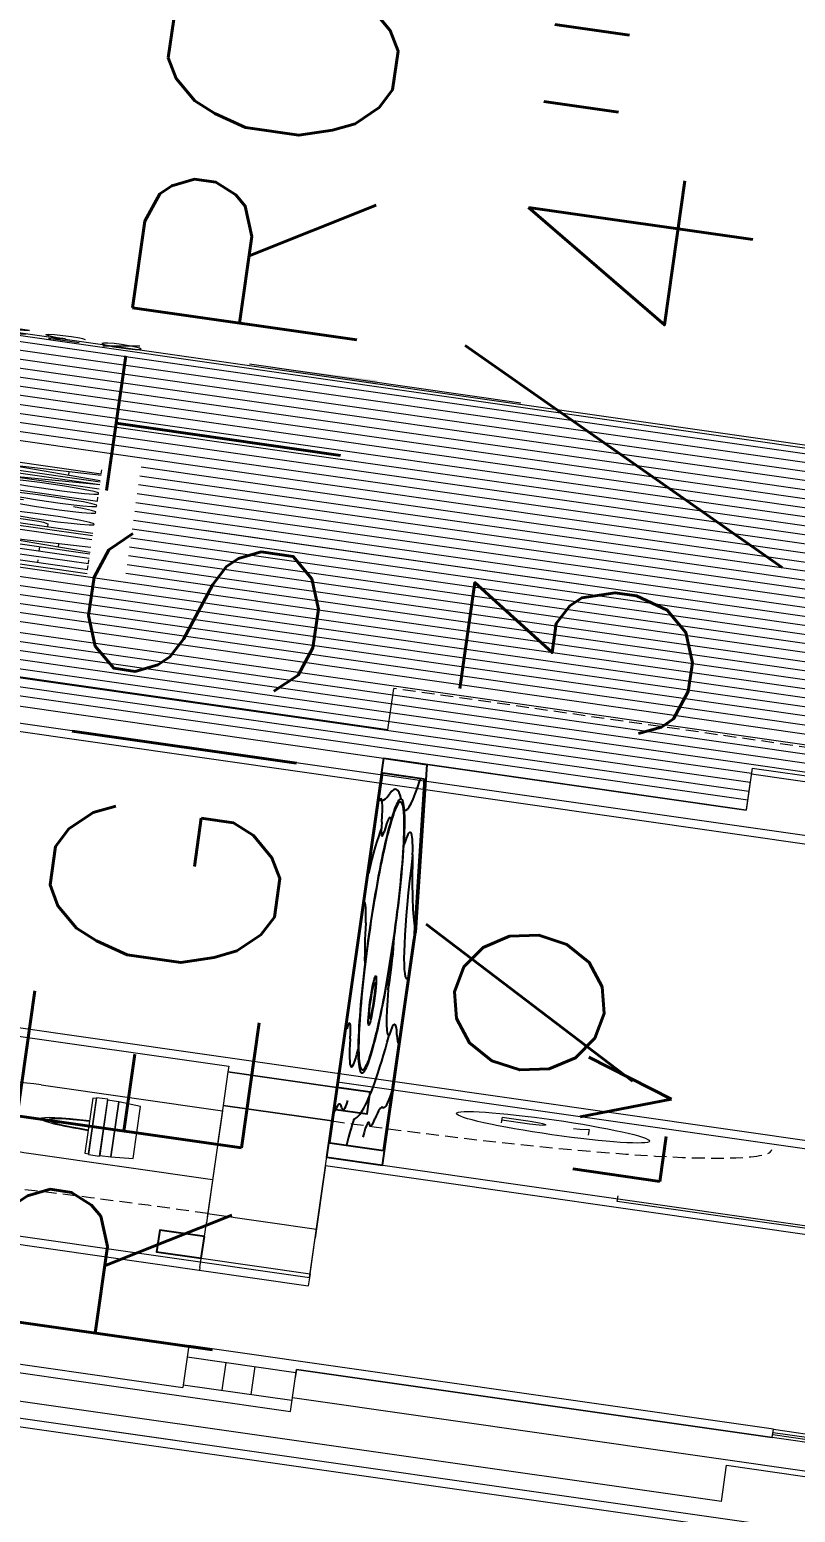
# Model space of a CAD drawing. Header units: millimetres. Extents: x -361192058 to 101130107379, y -14071650034 to 19218552450.
# Drawn here: x -136973.8 to -136911.7, y 44457.9 to 44578.1 of the extents above; entities that cross this region are included whole.
import ezdxf
from ezdxf.enums import TextEntityAlignment as Align

# ---------------------------------------------------------------- set-up
doc = ezdxf.new("R2010")
doc.units = ezdxf.units.MM
doc.header["$LTSCALE"] = 0.5
doc.linetypes.add('HIDDEN2', pattern=[0.1875, 0.125, -0.0625])
for name, color, linetype in [('02', 2, 'Continuous'), ('APBAN', 4, 'Continuous'), ('ARCO', 7, 'HIDDEN2'), ('CONEXAO_AG_FRIA', 3, 'Continuous'), ('CONEXAO_ESGOTO', 7, 'Continuous'), ('DIVERSOS', 4, 'Continuous'), ('ESQUADRIA', 3, 'Continuous'), ('ESQUADRIAS', 3, 'Continuous'), ('HATCH', 8, 'Continuous'), ('MOBIL-I', 251, 'Continuous'), ('parede', 2, 'Continuous'), ('PISO', 8, 'Continuous'), ('projeção 02', 7, 'HIDDEN2'), ('TEXTO2', 3, 'Continuous'), ('TUBULAÇÃO_HIDRÁULICA', 5, 'Continuous'), ('TXT_1', 3, 'Continuous')]:
    doc.layers.add(name, color=color, linetype=linetype)
doc.styles.add('ADITIVOCAD', font='ROMANS.shx')
doc.styles.add('COTAS', font='romans.shx')
doc.styles.add('R80', font='simplex.shx', dxfattribs={"height": 0.2})
doc.styles.add('ROMANS', font='romans', dxfattribs={"height": 0.1})
doc.styles.get("Standard").update_dxf_attribs({"font": 'txt.shx', "height": 0.12})
doc.dimstyles.new('COTAS', dxfattribs={"dimtxt": 0.08, "dimasz": 0.06, "dimexe": 0.18, "dimexo": 0.0625, "dimgap": 0.05, "dimtad": 1, "dimdec": 4, "dimzin": 4, "dimdsep": 46, "dimtxsty": 'R80', "dimblk1": 'DOT', "dimblk2": 'DOT', "dimsah": 1, "dimcen": 0.09, "dimse1": 1, "dimse2": 1, "dimclrt": 150, "dimadec": 0, "dimazin": 0, "dimtfac": 1, "dimtdec": 4, "dimtmove": 2, "dimatfit": 3, "dimldrblk": 'DOT', "dimfxl": 0, "dimtolj": 1, "dimtzin": 0, "dimarcsym": 0})

# ---------------------------------------------------------------- blocks, each defined once
blk = doc.blocks.new('_Dot')
at = {"color": 0, "lineweight": -2}
blk.add_line((-0.5, 0), (-1, 0), dxfattribs=at)
at = {"color": 0, "const_width": 0.5}
blk.add_lwpolyline([(-0.25, 0, 1), (0.25, 0, 1)], format="xyb", close=True, dxfattribs=at)
blk = doc.blocks.new('DOT')
for p, q in [((0, -1.5), (0, 1.5)), ((1.5, 0), (-1.5, 0))]:
    blk.add_line(p, q)
blk.add_circle((0, 0), 0.5)
blk = doc.blocks.new('ADC_PE_AB1')
blk.add_lwpolyline([(0, -0.03), (1, -0.03), (1, 0), (0, 0)], close=True)
at = {"flags": 8}
blk.add_attdef('$PORTA', text='', height=0.09, dxfattribs=at).set_placement((0.5, -0.1569), align=Align.MIDDLE)
blk = doc.blocks.new('ADC_LAV_05')
for p, q in [((0, 0), (0, 0.55)), ((0, 0.55), (0.7704, 0.55)), ((0.7704, 0.55), (1, 0.3206)), ((0.02, 0.53), (0.7621, 0.53)), ((0.02, 0.02), (0.02, 0.53)), ((0.7621, 0.53), (0.98, 0.3123)), ((0.98, 0.02), (0.98, 0.3123)), ((1, 0), (1, 0.3206)), ((0, 0), (1, 0)), ((0.02, 0.02), (0.98, 0.02))]:
    blk.add_line(p, q)
for points in [[(0.4062, 0.1206, 0.083485), (0.4944, 0.1354, 0.090959), (0.566, 0.1759, 0.104004), (0.6157, 0.239, 0.115577), (0.6322, 0.3095, 0.115577), (0.6157, 0.38, 0.104004), (0.566, 0.443, 0.090959), (0.4944, 0.4835, 0.083485), (0.4062, 0.4983, 0.083485), (0.3179, 0.4835, 0.090959), (0.2463, 0.443, 0.104004), (0.1966, 0.38, 0.115577), (0.1801, 0.3095, 0.115577), (0.1966, 0.239, 0.104004), (0.2463, 0.1759, 0.090959), (0.3179, 0.1354, 0.083485)], [(0.4062, 0.1248, 0.083485), (0.493, 0.1394, 0.090959), (0.5633, 0.1791, 0.104004), (0.6119, 0.2408, 0.115577), (0.628, 0.3095, 0.115577), (0.6119, 0.3781, 0.104004), (0.5633, 0.4398, 0.090959), (0.493, 0.4795, 0.083485), (0.4062, 0.4941, 0.083485), (0.3193, 0.4795, 0.090959), (0.249, 0.4398, 0.104004), (0.2004, 0.3781, 0.115577), (0.1843, 0.3095, 0.115577), (0.2004, 0.2408, 0.104004), (0.249, 0.1791, 0.090959), (0.3193, 0.1394, 0.083485)]]:
    blk.add_lwpolyline(points, format="xyb", close=True)
for radius in [0.0339, 0.025]:
    blk.add_circle((0.4055, 0.2206), radius)
for centre, radius, start, end in [((0.4995, 0.9177), 0.4342, 269.3247, 295.8903), ((0.76, 0.3809), 0.1624, 113.3641, 115.8903), ((0.2875, -0.0718), 0.5823, 78.2401, 98.9638), ((0.0559, 1.3962), 0.9039, 267.7229, 278.9638), ((0.0552, 0.402), 0.0926, 41.3487, 101.8141), ((0.2605, 0.3465), 0.1245, 78.9955, 123.3333), ((0.2201, 0.1636), 0.3026, 106.3243, 131.3792), ((0.1665, 0.4999), 0.0556, 221.3487, 297.4318), ((0.6508, 0.2793), 0.1756, 56.1908, 116.2902), ((1.1381, 1.007), 0.7001, 236.1908, 255.5369), ((0.9639, 0.4778), 0.2217, 193.7216, 269.9715), ((0.0206, 0.2349), 0.1168, 49.9343, 90.2724), ((0.3586, 0.6369), 0.4085, 229.9343, 244.0853), ((0.5983, 0.255), 0.0641, 344.5869, 58.1135), ((0.6184, 0.1896), 0.0639, 49.2661, 86.8336), ((0.7799, 0.3241), 0.1475, 215.7175, 274.1895), ((0.0641, 0.1144), 0.0713, 44.7702, 118.1843), ((0.8604, 0.032), 0.1609, 66.126, 115.6626), ((0.2056, 0.2549), 0.1281, 224.7702, 306.3582), ((0.363, 0.8774), 0.8206, 280.1922, 301.4107), ((0.9822, 0.3072), 0.1401, 246.126, 269.1113), ((0.8722, 0.3475), 0.2696, 267.8834, 293.5615), ((-0.0155, 0.2328), 0.1744, 281.75, 286.3843), ((0.0957, -0.1456), 0.22, 78.1029, 106.3843), ((0.1688, 0.2014), 0.1346, 258.1029, 296.1994), ((0.3613, 0.8866), 0.83, 271.4321, 280.1922), ((0.688, 0.2406), 0.19, 267.9474, 289.2677), ((0.8511, -0.2259), 0.3042, 87.8834, 109.2677), ((0.4585, -0.1421), 0.2131, 111.0015, 130.4729), ((0.6495, -0.0622), 0.1173, 74.3079, 124.9939)]:
    blk.add_arc(centre, radius, start, end)
for points in [[(0.2777, 0.465), (0.2797, 0.4531), (0.2886, 0.471), (0.2899, 0.4611)], [(0.2886, 0.471), (0.2899, 0.4611), (0.3035, 0.4779), (0.2965, 0.4664)], [(0.3035, 0.4779), (0.2965, 0.4664), (0.3178, 0.4833), (0.3049, 0.4731)], [(0.2433, 0.4404), (0.2513, 0.4271), (0.2584, 0.4524), (0.2647, 0.4406)], [(0.2584, 0.4524), (0.2647, 0.4406), (0.2777, 0.465), (0.2797, 0.4531)], [(0.2176, 0.4133), (0.2336, 0.4041), (0.231, 0.4287), (0.2403, 0.4137)], [(0.231, 0.4287), (0.2403, 0.4137), (0.2433, 0.4404), (0.2513, 0.4271)], [(0.2049, 0.3949), (0.2213, 0.3828), (0.2176, 0.4133), (0.2336, 0.4041)], [(0.1966, 0.38), (0.2152, 0.3688), (0.2049, 0.3949), (0.2213, 0.3828)], [(0.1859, 0.352), (0.2075, 0.3406), (0.19, 0.3646), (0.2108, 0.3551)], [(0.19, 0.3646), (0.2108, 0.3551), (0.1966, 0.38), (0.2152, 0.3688)], [(0.1821, 0.3345), (0.2054, 0.3236), (0.1859, 0.352), (0.2075, 0.3406)], [(0.1801, 0.311), (0.2052, 0.3059), (0.1808, 0.324), (0.205, 0.3144)], [(0.1808, 0.324), (0.205, 0.3144), (0.1821, 0.3345), (0.2054, 0.3236)], [(0.1806, 0.2975), (0.2057, 0.2976), (0.1801, 0.311), (0.2052, 0.3059)], [(0.1813, 0.2898), (0.2072, 0.2867), (0.1806, 0.2975), (0.2057, 0.2976)], [(0.1847, 0.2717), (0.2109, 0.2698), (0.1816, 0.2882), (0.2076, 0.2844)], [(0.1894, 0.2561), (0.2133, 0.2622), (0.1847, 0.2717), (0.2109, 0.2698)], [(0.1979, 0.2364), (0.216, 0.2547), (0.1894, 0.2561), (0.2133, 0.2622)], [(0.2064, 0.2215), (0.2209, 0.2436), (0.1979, 0.2364), (0.216, 0.2547)], [(0.2176, 0.2056), (0.222, 0.2413), (0.2064, 0.2215), (0.2209, 0.2436)], [(0.2303, 0.1909), (0.2314, 0.2247), (0.2176, 0.2056), (0.222, 0.2413)], [(0.2433, 0.1785), (0.2403, 0.2118), (0.2303, 0.1909), (0.2314, 0.2247)], [(0.2571, 0.1674), (0.2482, 0.202), (0.2433, 0.1785), (0.2403, 0.2118)], [(0.2632, 0.1631), (0.2567, 0.1927), (0.2571, 0.1674), (0.2482, 0.202)], [(0.2742, 0.156), (0.2627, 0.1868), (0.2632, 0.1631), (0.2567, 0.1927)], [(0.2851, 0.1498), (0.2729, 0.1778), (0.2742, 0.156), (0.2627, 0.1868)], [(0.2956, 0.1445), (0.2839, 0.1687), (0.2851, 0.1498), (0.2729, 0.1778)], [(0.3256, 0.1339), (0.2928, 0.1613), (0.2956, 0.1445), (0.2839, 0.1687)], [(0.2966, 0.144), (0.3256, 0.1339), (0.2964, 0.1441), (0.3254, 0.133)], [(0.2964, 0.1441), (0.3254, 0.133), (0.3256, 0.1339), (0.3279, 0.1322)]]:
    blk.add_solid(points)
blk = doc.blocks.new('APROVADO QUADRA 21.2 MBVII')
at = {"layer": '02', "color": 8, "lineweight": 18}
for p, q in [((4742.7309, 2467.7473), (4742.7309, 2473.5473)), ((4754.9227, 2473.5473), (4754.9227, 2467.8473)), ((4743.2309, 2473.0473), (4743.2309, 2468.3473)), ((4755.4326, 2468.3473), (4755.4326, 2473.0473)), ((4743.3809, 2472.8973), (4743.3809, 2468.4973)), ((4745.4809, 2472.8973), (4745.4809, 2468.3473)), ((4745.6309, 2472.8973), (4745.6309, 2468.3473)), ((4745.6309, 2472.8973), (4745.6309, 2468.3473)), ((4749.1309, 2468.8873), (4749.1309, 2468.4973)), ((4745.6309, 2468.3473), (4749.1309, 2468.3473)), ((4749.1309, 2468.3473), (4749.1309, 2465.9973)), ((4754.9227, 2467.8473), (4754.9227, 2468.3473)), ((4755.4326, 2468.3473), (4756.1727, 2468.3473)), ((4755.6727, 2467.8473), (4754.9227, 2467.8473)), ((4754.9326, 2467.8473), (4755.4326, 2467.8473)), ((4754.9326, 2467.8473), (4755.4326, 2467.8473))]:
    blk.add_line(p, q, dxfattribs=at)
at = {"layer": '02', "color": 7, "lineweight": 18}
for p, q in [((4743.4303, 2468.4973), (4743.4303, 2468.3473)), ((4743.9304, 2468.4973), (4743.9304, 2468.3473))]:
    blk.add_line(p, q, dxfattribs=at)
at = {"layer": 'ARCO', "color": 8, "lineweight": 18}
for centre, radius, start, end in [((4745.694, 2468.4973), 0.8, 360, 90), ((4749.0309, 2468.3473), 0.6, 180, 270)]:
    blk.add_arc(centre, radius, start, end, dxfattribs=at)
at = {"layer": 'CONEXAO_ESGOTO', "lineweight": 18}
blk.add_line((4761.4951, 2468.2305), (4761.4951, 2468.6047), dxfattribs=at)
blk.add_solid([(4761.4951, 2468.6047), (4761.4576, 2468.4287), (4761.5327, 2468.4287)], dxfattribs=at)
at = {"layer": 'DIVERSOS', "color": 8, "lineweight": 18}
for p, q in [((4754.4727, 2451.1973), (4754.4727, 2473.7973)), ((4754.6227, 2451.6973), (4754.6227, 2473.7973)), ((4743.9809, 2465.6909), (4743.9809, 2467.6909)), ((4744.1309, 2467.6909), (4744.1309, 2465.6909))]:
    blk.add_line(p, q, dxfattribs=at)
at = {"layer": 'ESQUADRIA', "lineweight": 18}
for p, q in [((4743.9304, 2468.444), (4743.4303, 2468.444)), ((4743.9304, 2468.404), (4743.4303, 2468.404))]:
    blk.add_line(p, q, dxfattribs=at)
at = {"layer": 'ESQUADRIA', "color": 8, "lineweight": 18}
for p, q in [((4744.0359, 2467.6909), (4744.0359, 2465.6909)), ((4744.0759, 2467.6909), (4744.0759, 2465.6909))]:
    blk.add_line(p, q, dxfattribs=at)
at = {"layer": 'ESQUADRIAS', "color": 8, "lineweight": 18}
for p, q in [((4761.3227, 2473.7973), (4761.3227, 2466.7973)), ((4761.4727, 2473.7973), (4761.4727, 2458.7973)), ((4755.6727, 2467.8473), (4755.6727, 2461.5473))]:
    blk.add_line(p, q, dxfattribs=at)
at = {"layer": 'HATCH', "color": 8, "lineweight": 18}
for p, q in [((4755.0989, 2467.8473), (4755.0989, 2473.5473)), ((4756.4014, 2461.5473), (4756.4014, 2473.5473)), ((4756.5602, 2461.5473), (4756.5602, 2473.5473)), ((4756.7189, 2461.5473), (4756.7189, 2473.5473)), ((4756.8777, 2461.5473), (4756.8777, 2473.5473)), ((4757.0364, 2461.5473), (4757.0364, 2473.5473)), ((4757.1952, 2461.5473), (4757.1952, 2473.5473)), ((4757.3539, 2461.5473), (4757.3539, 2473.5473)), ((4755.2577, 2467.8473), (4755.2577, 2472.3973)), ((4755.4164, 2467.8473), (4755.4164, 2472.3973)), ((4755.5752, 2467.8473), (4755.5752, 2472.3973)), ((4755.7339, 2461.5473), (4755.7339, 2472.3973)), ((4755.8927, 2461.5473), (4755.8927, 2472.3973)), ((4756.0514, 2461.5473), (4756.0514, 2472.3973)), ((4756.2102, 2461.5473), (4756.2102, 2472.3973)), ((4759.5764, 2467.8017), (4759.5764, 2472.3973)), ((4759.7352, 2467.8017), (4759.7352, 2472.3973)), ((4760.3702, 2465.9973), (4760.3702, 2472.3973)), ((4760.5289, 2465.9973), (4760.5289, 2472.3973)), ((4760.6877, 2465.9973), (4760.6877, 2472.3973)), ((4760.8464, 2465.9973), (4760.8464, 2472.3973)), ((4761.0052, 2465.9973), (4761.0052, 2472.3973)), ((4761.1639, 2465.9973), (4761.1639, 2472.3973)), ((4759.8939, 2465.9973), (4759.8939, 2470.9856)), ((4760.0527, 2465.9973), (4760.0527, 2470.9856)), ((4760.2114, 2465.9973), (4760.2114, 2470.6055)), ((4757.5127, 2464.8565), (4757.5127, 2468.7315)), ((4757.6714, 2464.8565), (4757.6714, 2468.7315)), ((4757.8302, 2464.8565), (4757.8302, 2468.7315)), ((4757.9889, 2464.8565), (4757.9889, 2468.7315)), ((4758.1477, 2465.9973), (4758.1477, 2468.7315)), ((4758.3064, 2465.9973), (4758.3064, 2468.7315)), ((4758.4652, 2465.9973), (4758.4652, 2468.7315)), ((4758.6239, 2467.8017), (4758.6239, 2468.7315)), ((4758.7827, 2465.9973), (4758.7827, 2468.7315)), ((4758.9414, 2467.8017), (4758.9414, 2468.7315)), ((4759.1002, 2467.8017), (4759.1002, 2468.7315)), ((4759.2589, 2467.8017), (4759.2589, 2468.7315)), ((4759.4177, 2467.8017), (4759.4177, 2468.7315)), ((4758.4652, 2468.0341), (4758.4652, 2468.6341)), ((4755.5727, 2467.8473), (4755.5727, 2461.4473))]:
    blk.add_line(p, q, dxfattribs=at)
at = {"layer": 'MOBIL-I', "color": 8, "lineweight": 18}
for p, q in [((4747.1054, 2468.7473), (4747.1054, 2468.4973)), ((4748.3332, 2468.7473), (4748.3332, 2468.4973)), ((4748.3332, 2468.4973), (4746.4286, 2468.4973))]:
    blk.add_line(p, q, dxfattribs=at)
for points in [[(4748.2319, 2468.6697), (4748.2319, 2468.6748), (4747.2445, 2468.6748), (4747.2445, 2468.6697)], [(4748.2472, 2468.6544), (4748.2472, 2468.6697), (4747.2292, 2468.6697), (4747.2292, 2468.6544)], [(4748.2319, 2468.6391), (4748.2319, 2468.6544), (4747.2445, 2468.6544), (4747.2445, 2468.6391)], [(4748.2014, 2468.6086), (4748.2319, 2468.6391), (4747.2445, 2468.6391), (4747.275, 2468.6086)]]:
    blk.add_lwpolyline(points, close=True, dxfattribs=at)
for centre, radius, start, end in [((4747.1554, 2468.7473), 0.05, 90, 180), ((4748.2832, 2468.7473), 0.05, 0, 90), ((4747.7382, 2468.6544), 0.0865, 13.6117, 166.3883), ((4747.7382, 2468.6544), 0.0763, 15.4696, 164.5304)]:
    blk.add_arc(centre, radius, start, end, dxfattribs=at)
at = {"layer": 'parede', "color": 8, "lineweight": 18}
for p, q in [((4742.2809, 2451.1973), (4742.2809, 2476.1973)), ((4749.2809, 2476.1973), (4749.2809, 2451.1973)), ((4742.4309, 2468.4973), (4742.4309, 2472.0973)), ((4742.4309, 2451.6973), (4742.4309, 2469.1473)), ((4744.1309, 2468.4973), (4743.3809, 2468.4973)), ((4744.1309, 2467.6909), (4744.1309, 2468.4973)), ((4745.5309, 2468.4973), (4745.4809, 2468.4973)), ((4745.694, 2468.4973), (4745.694, 2468.3473)), ((4748.4309, 2468.4973), (4746.3309, 2468.4973)), ((4746.494, 2468.4973), (4746.494, 2468.3473)), ((4748.4309, 2468.4973), (4747.7809, 2468.4973)), ((4748.4309, 2468.4973), (4748.4309, 2468.3473)), ((4749.1309, 2468.4973), (4749.0309, 2468.4973)), ((4749.1309, 2468.4973), (4749.0309, 2468.4973)), ((4749.0309, 2468.4973), (4749.0309, 2468.3473)), ((4743.9809, 2468.3473), (4743.8309, 2468.3473)), ((4743.9809, 2468.3473), (4743.8309, 2468.3473)), ((4743.9809, 2467.6909), (4743.9809, 2468.3473)), ((4745.694, 2468.3473), (4745.4809, 2468.3473)), ((4747.6309, 2468.3473), (4746.3309, 2468.3473)), ((4747.6309, 2468.3473), (4747.6309, 2465.8473)), ((4748.4309, 2468.3473), (4747.7809, 2468.3473)), ((4747.7809, 2468.3473), (4747.7809, 2465.9973)), ((4748.4309, 2468.3473), (4747.7809, 2468.3473)), ((4743.9809, 2467.6909), (4744.1309, 2467.6909))]:
    blk.add_line(p, q, dxfattribs=at)
for points in [[(4745.644, 2468.4973), (4745.694, 2468.4973), (4745.694, 2468.3473), (4745.644, 2468.3473)], [(4746.544, 2468.4973), (4746.494, 2468.4973), (4746.494, 2468.3473), (4746.544, 2468.3473)], [(4748.4309, 2468.3473), (4748.4309, 2468.3473), (4748.4309, 2468.4973), (4748.4309, 2468.4973)], [(4749.0309, 2468.3473), (4749.0309, 2468.3473), (4749.0309, 2468.4973), (4749.0309, 2468.4973)], [(4743.2309, 2468.3473), (4743.9809, 2468.3473), (4743.9809, 2467.6909)]]:
    blk.add_lwpolyline(points, dxfattribs=at)
at = {"layer": 'PISO', "color": 8, "lineweight": 18}
for p, q in [((4745.5309, 2468.4973), (4746.3309, 2468.4973)), ((4749.0309, 2468.4973), (4748.4309, 2468.4973)), ((4743.4809, 2468.3473), (4743.4809, 2461.5473)), ((4745.694, 2468.3473), (4746.3309, 2468.3473)), ((4748.4309, 2468.3473), (4749.0309, 2468.3473)), ((4742.7309, 2467.7473), (4743.3809, 2467.7473)), ((4743.3809, 2467.7473), (4743.3809, 2461.4473))]:
    blk.add_line(p, q, dxfattribs=at)
blk.add_circle((4748.874, 2468.0473), 0.1333, dxfattribs=at)
at = {"layer": 'projeção 02', "color": 8, "lineweight": 18}
blk.add_line((4756.1727, 2462.0473), (4756.1727, 2468.3473), dxfattribs=at)
at = {"layer": 'TUBULAÇÃO_HIDRÁULICA', "lineweight": 18}
for p, q in [((4761.4188, 2462.7036), (4761.4188, 2471.6189)), ((4747.7337, 2466.3266), (4747.7337, 2467.946)), ((4747.7337, 2467.946), (4747.8337, 2467.946))]:
    blk.add_line(p, q, dxfattribs=at)
at = {"layer": 'ESQUADRIAS', "color": 8, "lineweight": 18}
ref = blk.add_blockref('ADC_PE_AB1', (4745.694, 2468.4973), dxfattribs=dict(at, xscale=0.8000000000001819, zscale=0.8000000000001819, rotation=90))
ref.add_attrib('$PORTA', 'P3', dxfattribs={"layer": 'TXT_1', "height": 0.1, "flags": 8}).set_placement((4745.8509, 2468.8973), align=Align.MIDDLE)
ref = blk.add_blockref('ADC_PE_AB1', (4749.0309, 2468.3473), dxfattribs=dict(at, xscale=0.599999999999909, zscale=0.599999999999909, rotation=269.9999999999999))
ref.add_attrib('$PORTA', 'P1', dxfattribs={"layer": 'TXT_1', "height": 0.1, "rotation": 270, "flags": 8}).set_placement((4748.874, 2468.0473), align=Align.MIDDLE)
at = {"layer": 'MOBIL-I', "color": 8, "lineweight": 18, "rotation": 269.9999999999999}
blk.add_blockref('ADC_LAV_05', (4747.7809, 2468.3473), dxfattribs=at)
at = {"color": 0, "lineweight": 13, "flags": 8}
for p in [(4700.7247, 2280.1125), (4699.5738, 2277.8964), (4702.3546, 2276.195), (4703.6722, 2274.085), (4699.8445, 2272.2194), (4703.0488, 2270.137), (4703.0877, 2267.9803), (4700.6523, 2261.5216), (4700.7007, 2257.1593)]:
    blk.add_attdef('NIVEL', p, '', height=0.075, dxfattribs=at)
for rotation, width, p in [(90, 0.8, (4700.8205, 2275.7521)), (270, 0.6, (4703.8437, 2274.9021)), (90, 0.8, (4701.5575, 2268.5021)), (180, 0.6, (4651.1817, 2236.1931))]:
    blk.add_attdef('$PORTA', text='', height=0.09, rotation=rotation, dxfattribs=dict(at, width=width)).set_placement(p, align=Align.MIDDLE)
for p in [(4654.176, 2240.463), (4648.499, 2240.1923), (4637.8012, 2239.3845), (4633.4388, 2239.3361), (4656.3921, 2239.3121), (4652.4746, 2237.6822), (4646.4166, 2236.988), (4644.2598, 2236.9491), (4650.3646, 2236.3646)]:
    blk.add_attdef('NIVEL', p, '', height=0.075, rotation=270, dxfattribs=at)
at = {"color": 0, "lineweight": 13, "width": 0.8, "flags": 8}
for p in [(4652.0317, 2239.2163), (4644.7817, 2238.4793)]:
    blk.add_attdef('$PORTA', text='', height=0.09, dxfattribs=at).set_placement(p, align=Align.MIDDLE)
at = {"layer": 'APBAN', "lineweight": 18, "insert": (4768.9068, 2467.8455), "char_height": 0.30938, "attachment_point": 9, "style": 'COTAS'}
blk.add_mtext('REGISTRO\\P%%c 3/4"', dxfattribs=at)
at = {"layer": 'CONEXAO_AG_FRIA', "lineweight": 18, "style": 'ROMANS'}
blk.add_text(' %%C32mm', height=0.09, rotation=90.1652, dxfattribs=at).set_placement((4761.5341, 2468.9435), align=Align.CENTER)
at = {"layer": 'TEXTO2', "color": 8, "lineweight": 18, "ltscale": 0.4, "style": 'ADITIVOCAD'}
blk.add_text('TELHA TIPO COLONIAL', height=0.13122, dxfattribs=at).set_placement((4757.375, 2468.784))
at = {"layer": 'TUBULAÇÃO_HIDRÁULICA', "color": 0, "lineweight": 18, "insert": (4747.9256, 2468.0126), "char_height": 0.12, "width": 1.871509, "attachment_point": 1}
blk.add_mtext('LV', dxfattribs=at)
at = {"layer": 'APBAN', "lineweight": 18, "annotation_type": 0, "has_hookline": 1, "hookline_direction": 1, "text_width": 4.5818}
blk.add_leader([(4771.6734, 2468.6888), (4769.0168, 2469.56), (4768.9568, 2469.56)], dimstyle='COTAS', override={"dimldrblk": 'DOT'}, dxfattribs=at)

msp = doc.modelspace()

# ---------------------------------------------------------------- block references
at = {"layer": '02', "color": 0, "lineweight": 30, "xscale": -4.574818403918471, "yscale": -59.40450511825884, "zscale": 4.574818403918471, "rotation": 261.8606972171988}
msp.add_blockref('APROVADO QUADRA 21.2 MBVII', (5129.041, 2225.201), dxfattribs=at)

doc.saveas('drawing.dxf')
